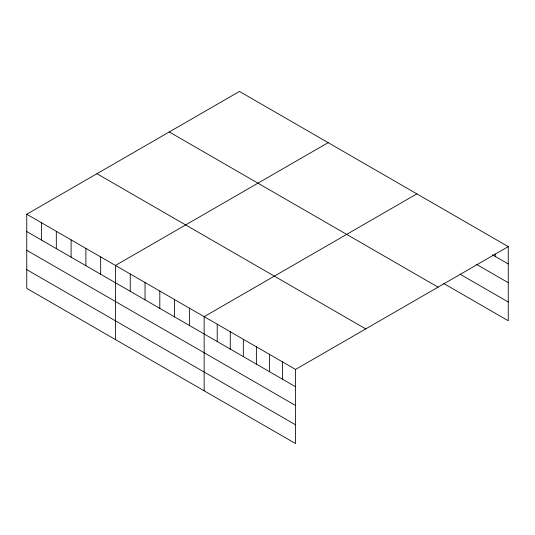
<?xml version="1.0" encoding="UTF-8"?>
<svg xmlns="http://www.w3.org/2000/svg" width="535" height="535" viewBox="0 0 535 535"><rect width="100%" height="100%" fill="white"/><g stroke="black" fill="none" stroke-linecap="round" stroke-linejoin="round"><path stroke-width="0.8" d="M26.75 214.241L295.547 369.431L295.547 443.562L26.75 288.372L26.75 214.241L239.453 91.438L508.25 246.628L508.25 320.759L443.655 283.463M328.156 142.651L115.453 265.454L115.453 339.585M416.859 193.864L204.156 316.666L204.156 390.797M295.547 369.431L508.25 246.628M492.447 254.821L508.25 263.942M476.638 264.444L508.25 282.694M460.147 274.241L508.25 302.007M169.261 131.964L438.058 287.155M96.942 173.714L365.739 328.911M26.75 231.555L295.547 386.745M26.75 250.3L295.547 405.49M26.75 269.62L295.547 424.81M495.196 253.931L495.196 256.405M282.493 361.894L282.493 379.208M269.439 354.357L269.439 371.671M256.385 346.82L256.385 364.128M243.325 339.284L243.325 356.591M230.271 331.74L230.271 349.054M217.217 324.203L217.217 341.517M189.377 308.133L189.377 325.44M174.591 299.593L174.591 316.907M159.804 291.06L159.804 308.374M145.025 282.527L145.025 299.834M130.239 273.987L130.239 291.301M100.667 256.92L100.667 274.228M85.888 248.38L85.888 265.694M71.101 239.847L71.101 257.161M56.315 231.314L56.315 248.621M41.536 222.774L41.536 240.088"/></g></svg>
